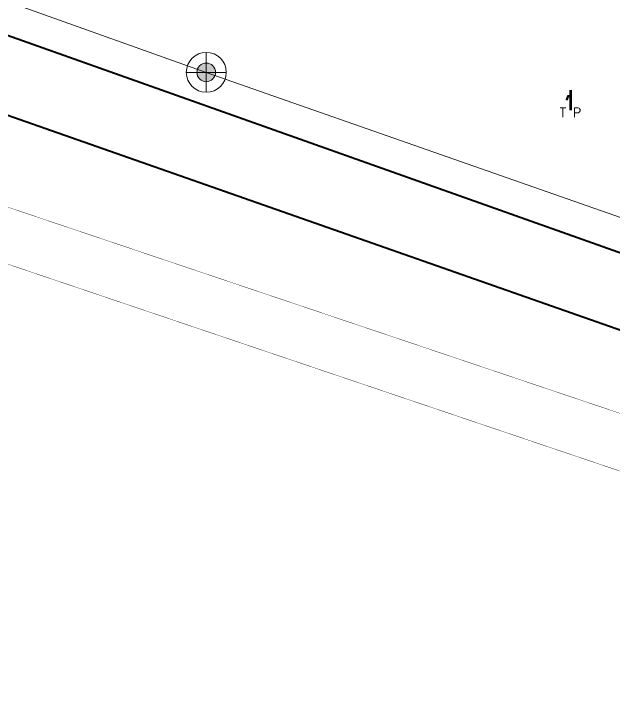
# Model space of a CAD drawing. Header units: inches. Extents: x 350994 to 353538, y 1581369 to 1583842.
# Drawn here: x 351423.05 to 351454.58, y 1583307.21 to 1583343.9 of the extents above; entities that cross this region are included whole.
import ezdxf
from ezdxf.enums import TextEntityAlignment as Align

# ---------------------------------------------------------------- set-up
doc = ezdxf.new("R2010")
doc.units = ezdxf.units.IN
doc.header["$MEASUREMENT"] = 0
doc.linetypes.add('1', pattern=[0])
doc.linetypes.add('DASHDOTX2', pattern=[2, 1, -0.5, 0, -0.5])
for name, color, linetype in [('CULVERT', 255, '1'), ('EP TF', 5, 'Continuous'), ("ROAD'S", 1, '1'), ('TAP', 180, 'Continuous')]:
    doc.layers.add(name, color=color, linetype=linetype)
doc.styles.add('ROMANS', font='ROMANS.shx')
doc.styles.get("Standard").update_dxf_attribs({"font": 'arial.ttf'})
doc.linetypes.add('SILT_FENCE', pattern='A,0.5,-0.2,["EP",Standard,S=0.1,R=0,X=-0.1,Y=-0.05],-0.2', length=0.9)

# ---------------------------------------------------------------- blocks, each defined once
blk = doc.blocks.new('EP1')
at = {"layer": 'EP TF', "lineweight": 5}
h = blk.add_hatch(color=252, dxfattribs=at)
edge = h.paths.add_edge_path()
edge.add_arc((351339.771, 1583222.914), 0.49, 0, 360)
at = {"layer": 'EP TF', "color": 252, "lineweight": 5}
for points in [[(351339.771, 1583223.964), (351339.771, 1583221.864)], [(351338.721, 1583222.914), (351340.821, 1583222.914)]]:
    blk.add_lwpolyline(points, dxfattribs=at)
for radius in [1.05, 0.49]:
    blk.add_circle((351339.771, 1583222.914), radius, dxfattribs=at)

msp = doc.modelspace()

# ---------------------------------------------------------------- linework, layer by layer
at = {"layer": 'CULVERT', "color": 250, "linetype": 'DASHDOTX2', "lineweight": 5, "ltscale": 2, "const_width": 0.02, "elevation": 96.872}
msp.add_lwpolyline([(351526.796, 1583298.685), (351415.108, 1583336.311)], dxfattribs=at)
at = {"layer": 'CULVERT', "color": 250, "linetype": 'DASHDOTX2', "lineweight": 5, "ltscale": 2, "const_width": 0.02}
msp.add_lwpolyline([(351525.866, 1583295.878), (351414.28, 1583333.604)], dxfattribs=at)
at = {"layer": 'EP TF', "color": 252, "linetype": 'SILT_FENCE', "lineweight": 5, "ltscale": 6, "elevation": 97.302}
msp.add_lwpolyline([(351410.701, 1583348.845), (351433.156, 1583340.828), (351460.584, 1583331.224), (351487.867, 1583321.803), (351514.82, 1583312.747), (351543.332, 1583302.904), (351570.374, 1583293.664), (351592.865, 1583287.361)], dxfattribs=at)
at = {"layer": "ROAD'S", "lineweight": 5, "const_width": 0.1}
msp.add_lwpolyline([(351411.935, 1583346.868), (351414.522, 1583345.681), (351483.08, 1583321.341), (351517.089, 1583309.894), (351589.218, 1583285.857), (351593.825, 1583286.369), (351610.496, 1583337.07), (351608.719, 1583338.561), (351606.603, 1583339.31), (351528, 1583365.739), (351449.988, 1583391.929), (351428.689, 1583399.389), (351425.433, 1583399.196), (351423.571, 1583399.178), (351410.233, 1583349.25)], close=True, dxfattribs=at)
msp.add_lwpolyline([(351566.837, 1583288.695), (351587.368, 1583281.612), (351589.749, 1583279.92), (351590.972, 1583277.627), (351589.879, 1583272.789), (351572.923, 1583223.021), (351570.49, 1583222.806), (351567.784, 1583223.345), (351562.174, 1583225.354), (351463.672, 1583257.317), (351394.003, 1583279.224), (351390.857, 1583283.441), (351391.809, 1583287.12), (351391.809, 1583287.12), (351391.95, 1583287.665), (351407.18, 1583340.371), (351411.724, 1583342.339), (351413.567, 1583341.782), (351482.492, 1583317.608), (351515.964, 1583306.247), (351528.201, 1583302.025)], dxfattribs=at)
at = {"layer": 'TAP', "lineweight": 5, "const_width": 0.07}
msp.add_lwpolyline([(351452.269, 1583339.611), (351452.16, 1583339.611), (351452.077, 1583339.407), (351452.124, 1583339.386), (351452.187, 1583339.543), (351452.269, 1583339.543), (351452.269, 1583338.865), (351452.34, 1583338.865), (351452.34, 1583339.86), (351452.269, 1583339.86)], close=True, dxfattribs=at)
msp.add_lwpolyline([(351452.269, 1583339.204), (351452.34, 1583339.204)], dxfattribs=at)

# ---------------------------------------------------------------- block references
at = {"layer": 'EP TF', "color": 1, "lineweight": 5}
msp.add_blockref('EP1', (93.385, 117.914, 97.302), dxfattribs=at)

# ---------------------------------------------------------------- texts
at = {"layer": 'TAP', "lineweight": 9, "style": 'ROMANS'}
msp.add_text('T P', height=0.5, dxfattribs=at).set_placement((351452.294, 1583338.715), align=Align.MIDDLE_CENTER)

doc.saveas('drawing.dxf')
